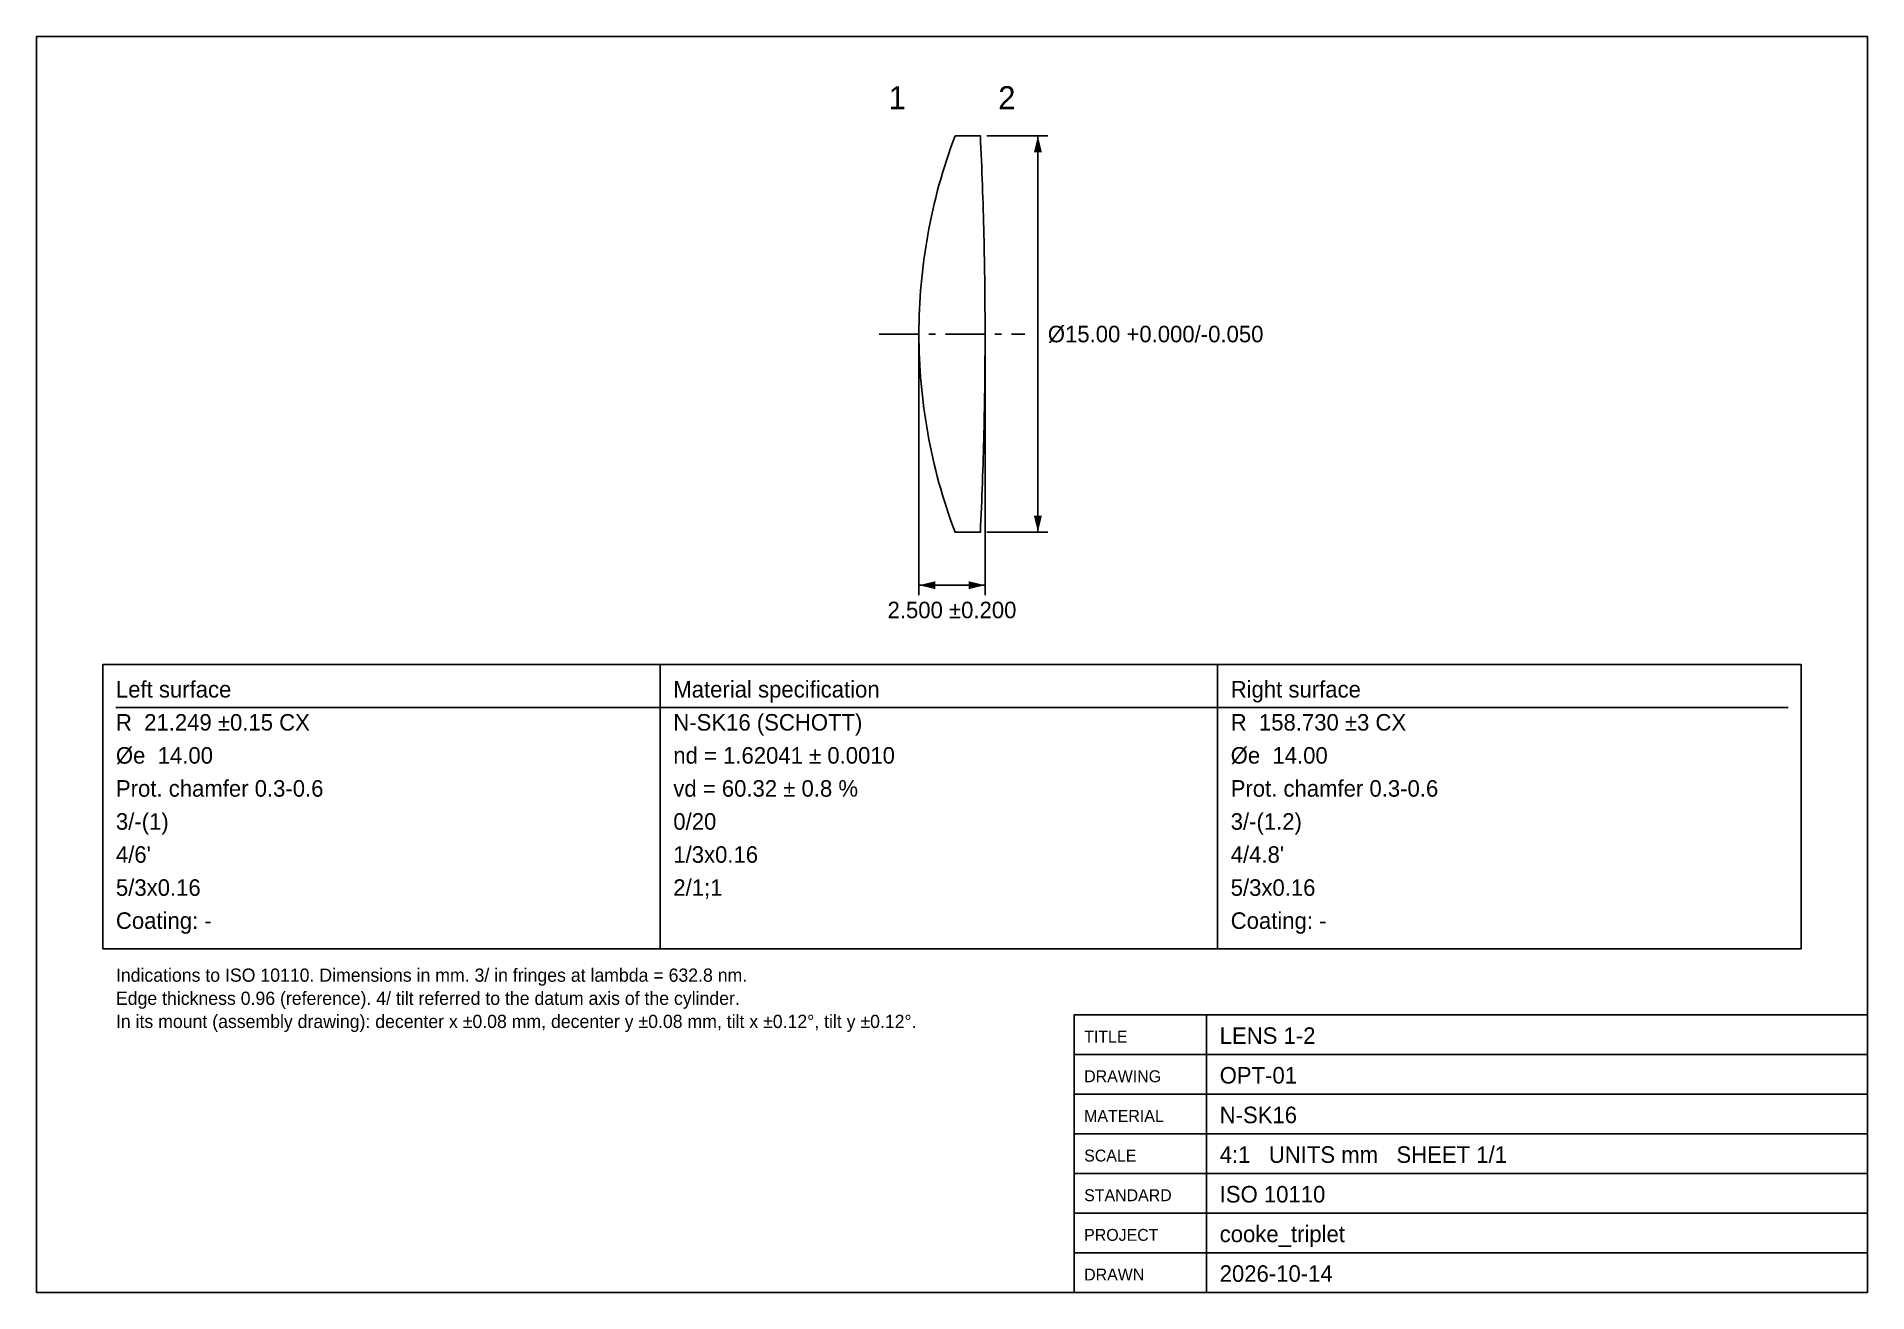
# Model space of a CAD drawing. Header units: millimetres. Extents: x 10 to 287, y 10 to 200.
import ezdxf
from ezdxf.enums import TextEntityAlignment as Align

# ---------------------------------------------------------------- set-up
doc = ezdxf.new("R2010")
doc.units = ezdxf.units.MM
doc.linetypes.add('CENTER', pattern=[10, 6, -1.5, 1, -1.5])
for name, color, linetype in [('CENTER', 1, 'CENTER'), ('DIMENSIONS', 3, 'CONTINUOUS'), ('FRAME', 7, 'CONTINUOUS'), ('OUTLINE', 7, 'CONTINUOUS'), ('TABLES', 8, 'CONTINUOUS'), ('TEXT', 7, 'CONTINUOUS')]:
    doc.layers.add(name, color=color, linetype=linetype)

msp = doc.modelspace()

# ---------------------------------------------------------------- linework, layer by layer
at = {"layer": 'CENTER'}
msp.add_line((137.5, 155), (159.5, 155), dxfattribs=at)
at = {"layer": 'DIMENSIONS'}
for p, q in [((153.790854, 185), (163, 185)), ((161.5, 125), (161.5, 185)), ((143.5, 154), (143.5, 115.5)), ((153.5, 154), (153.5, 115.5)), ((153.790854, 125), (163, 125)), ((143.5, 117), (153.5, 117))]:
    msp.add_line(p, q, dxfattribs=at)
for points in [[(161.5, 185), (160.9, 182.5), (162.1, 182.5)], [(161.5, 125), (162.1, 127.5), (160.9, 127.5)], [(143.5, 117), (146, 116.4), (146, 117.6)], [(153.5, 117), (151, 117.6), (151, 116.4)]]:
    msp.add_solid(points, dxfattribs=at)
at = {"layer": 'FRAME'}
msp.add_lwpolyline([(10, 10), (287, 10), (287, 200), (10, 200)], close=True, dxfattribs=at)
at = {"layer": 'OUTLINE'}
msp.add_lwpolyline([(148.970278, 185), (148.622911, 184.0625), (148.288006, 183.125), (147.965406, 182.1875), (147.654964, 181.25), (147.356541, 180.3125), (147.070004, 179.375), (146.795229, 178.4375), (146.532097, 177.5), (146.280496, 176.5625), (146.040321, 175.625), (145.811473, 174.6875), (145.593857, 173.75), (145.387385, 172.8125), (145.191974, 171.875), (145.007547, 170.9375), (144.834031, 170), (144.671359, 169.0625), (144.519466, 168.125), (144.378296, 167.1875), (144.247793, 166.25), (144.127909, 165.3125), (144.018599, 164.375), (143.91982, 163.4375), (143.831537, 162.5), (143.753717, 161.5625), (143.68633, 160.625), (143.629353, 159.6875), (143.582763, 158.75), (143.546544, 157.8125), (143.520683, 156.875), (143.50517, 155.9375), (143.5, 155), (143.50517, 154.0625), (143.520683, 153.125), (143.546544, 152.1875), (143.582763, 151.25), (143.629353, 150.3125), (143.68633, 149.375), (143.753717, 148.4375), (143.831537, 147.5), (143.91982, 146.5625), (144.018599, 145.625), (144.127909, 144.6875), (144.247793, 143.75), (144.378296, 142.8125), (144.519466, 141.875), (144.671359, 140.9375), (144.834031, 140), (145.007547, 139.0625), (145.191974, 138.125), (145.387385, 137.1875), (145.593857, 136.25), (145.811473, 135.3125), (146.040321, 134.375), (146.280496, 133.4375), (146.532097, 132.5), (146.795229, 131.5625), (147.070004, 130.625), (147.356541, 129.6875), (147.654964, 128.75), (147.965406, 127.8125), (148.288006, 126.875), (148.622911, 125.9375), (148.970278, 125), (152.790854, 125), (152.834506, 125.9375), (152.876769, 126.875), (152.917644, 127.8125), (152.957131, 128.75), (152.99523, 129.6875), (153.031942, 130.625), (153.067266, 131.5625), (153.101203, 132.5), (153.133753, 133.4375), (153.164916, 134.375), (153.194693, 135.3125), (153.223084, 136.25), (153.250089, 137.1875), (153.275707, 138.125), (153.29994, 139.0625), (153.322788, 140), (153.34425, 140.9375), (153.364326, 141.875), (153.383018, 142.8125), (153.400324, 143.75), (153.416246, 144.6875), (153.430782, 145.625), (153.443934, 146.5625), (153.455702, 147.5), (153.466084, 148.4375), (153.475083, 149.375), (153.482696, 150.3125), (153.488926, 151.25), (153.493771, 152.1875), (153.497231, 153.125), (153.499308, 154.0625), (153.5, 155), (153.499308, 155.9375), (153.497231, 156.875), (153.493771, 157.8125), (153.488926, 158.75), (153.482696, 159.6875), (153.475083, 160.625), (153.466084, 161.5625), (153.455702, 162.5), (153.443934, 163.4375), (153.430782, 164.375), (153.416246, 165.3125), (153.400324, 166.25), (153.383018, 167.1875), (153.364326, 168.125), (153.34425, 169.0625), (153.322788, 170), (153.29994, 170.9375), (153.275707, 171.875), (153.250089, 172.8125), (153.223084, 173.75), (153.194693, 174.6875), (153.164916, 175.625), (153.133753, 176.5625), (153.101203, 177.5), (153.067266, 178.4375), (153.031942, 179.375), (152.99523, 180.3125), (152.957131, 181.25), (152.917644, 182.1875), (152.876769, 183.125), (152.834506, 184.0625), (152.790854, 185)], close=True, dxfattribs=at)
at = {"layer": 'TABLES'}
for p, q in [((104.333333, 62), (104.333333, 105)), ((188.666667, 62), (188.666667, 105)), ((22, 98.5), (275, 98.5)), ((187, 10), (187, 52))]:
    msp.add_line(p, q, dxfattribs=at)
for points in [[(20, 62), (277, 62), (277, 105), (20, 105)], [(167, 46), (287, 46), (287, 52), (167, 52)], [(167, 40), (287, 40), (287, 46), (167, 46)], [(167, 34), (287, 34), (287, 40), (167, 40)], [(167, 28), (287, 28), (287, 34), (167, 34)], [(167, 22), (287, 22), (287, 28), (167, 28)], [(167, 16), (287, 16), (287, 22), (167, 22)], [(167, 10), (287, 10), (287, 16), (167, 16)]]:
    msp.add_lwpolyline(points, close=True, dxfattribs=at)

# ---------------------------------------------------------------- texts
at = {"layer": 'TEXT'}
msp.add_text('1', height=3.5, dxfattribs=at).set_placement((141.5, 189), align=Align.RIGHT)
for s, height, p in [('2', 3.5, (155.5, 189)), ('%%c15.00 +0.000/-0.050', 2.5, (163, 153.75)), ('Left surface', 2.5, (22, 100)), ('Material specification', 2.5, (106.333333, 100)), ('Right surface', 2.5, (190.666667, 100)), ('R  21.249 %%p0.15 CX', 2.5, (22, 95)), ('N-SK16 (SCHOTT)', 2.5, (106.333333, 95)), ('R  158.730 %%p3 CX', 2.5, (190.666667, 95)), ('%%ce  14.00', 2.5, (22, 90)), ('nd = 1.62041 %%p 0.0010', 2.5, (106.333333, 90)), ('%%ce  14.00', 2.5, (190.666667, 90)), ('Prot. chamfer 0.3-0.6', 2.5, (22, 85)), ('vd = 60.32 %%p 0.8 %', 2.5, (106.333333, 85)), ('Prot. chamfer 0.3-0.6', 2.5, (190.666667, 85)), ('3/-(1)', 2.5, (22, 80)), ('0/20', 2.5, (106.333333, 80)), ('3/-(1.2)', 2.5, (190.666667, 80)), ("4/6'", 2.5, (22, 75)), ('1/3x0.16', 2.5, (106.333333, 75)), ("4/4.8'", 2.5, (190.666667, 75)), ('5/3x0.16', 2.5, (22, 70)), ('2/1;1', 2.5, (106.333333, 70)), ('5/3x0.16', 2.5, (190.666667, 70)), ('Coating: -', 2.5, (22, 65)), ('Coating: -', 2.5, (190.666667, 65)), ('Indications to ISO 10110. Dimensions in mm. 3/ in fringes at lambda = 632.8 nm.', 2, (22, 57)), ('Edge thickness 0.96 (reference). 4/ tilt referred to the datum axis of the cylinder.', 2, (22, 53.5)), ('In its mount (assembly drawing): decenter x %%p0.08 mm, decenter y %%p0.08 mm, tilt x %%p0.12%%d, tilt y %%p0.12%%d.', 2, (22, 50)), ('LENS 1-2', 2.5, (189, 47.6)), ('TITLE', 1.8, (168.5, 47.8)), ('DRAWING', 1.8, (168.5, 41.8)), ('OPT-01', 2.5, (189, 41.6)), ('MATERIAL', 1.8, (168.5, 35.8)), ('N-SK16', 2.5, (189, 35.6)), ('SCALE', 1.8, (168.5, 29.8)), ('4:1   UNITS mm   SHEET 1/1', 2.5, (189, 29.6)), ('STANDARD', 1.8, (168.5, 23.8)), ('ISO 10110', 2.5, (189, 23.6)), ('PROJECT', 1.8, (168.5, 17.8)), ('cooke_triplet', 2.5, (189, 17.6)), ('2026-10-14', 2.5, (189, 11.6)), ('DRAWN', 1.8, (168.5, 11.8))]:
    msp.add_text(s, height=height, dxfattribs=at).set_placement(p)
msp.add_text('2.500 %%p0.200', height=2.5, dxfattribs=at).set_placement((148.5, 112), align=Align.CENTER)

doc.saveas('drawing.dxf')
